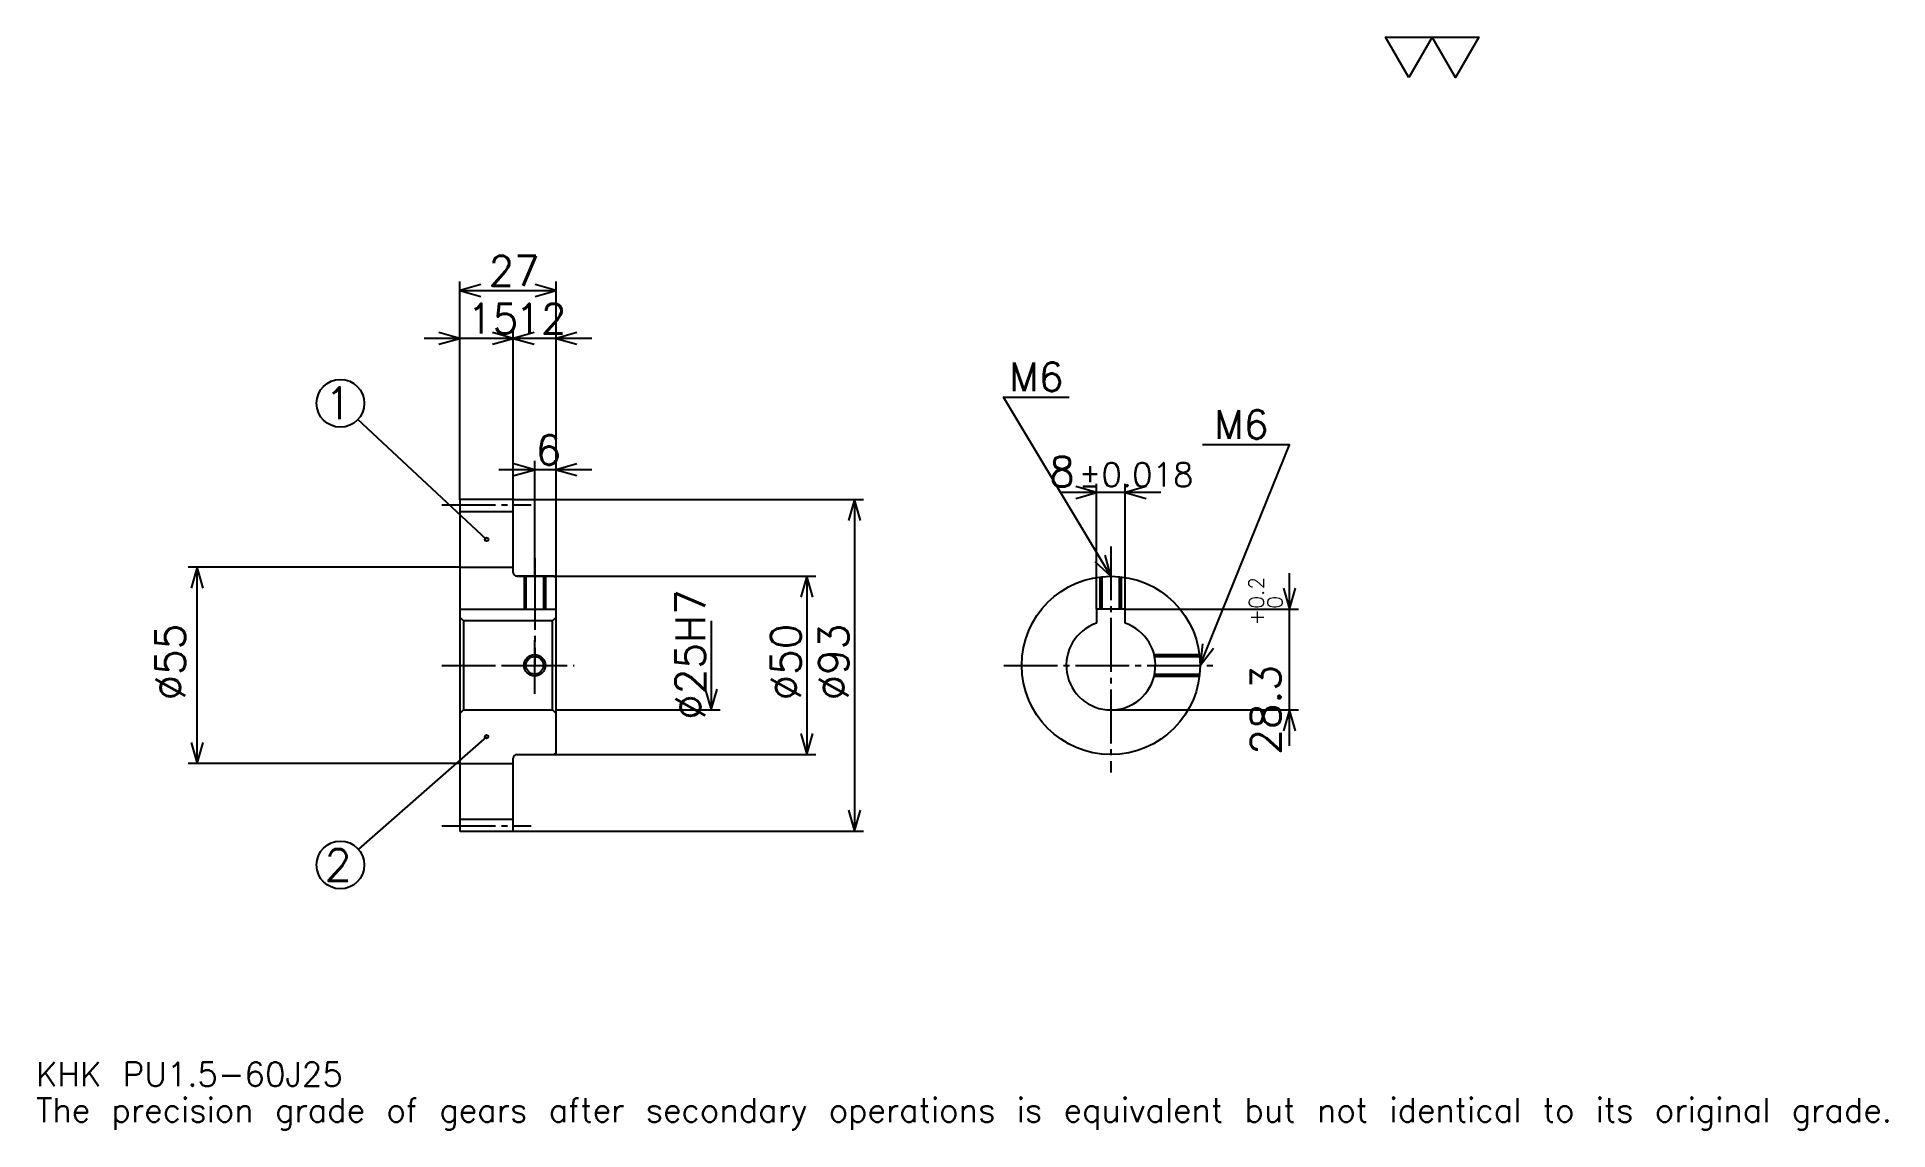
# Model space of a CAD drawing. Extents: x 17 to 536, y 6 to 313.
import ezdxf

# ---------------------------------------------------------------- set-up
doc = ezdxf.new("R2010")
doc.units = 0
doc.linetypes.add('DASHDOT', pattern=[20.086956, 15.065217, -1.673913, 1.673913, -1.673913])
doc.layers.get('0').update_dxf_attribs({"linetype": 'CONTINUOUS'})
doc.layers.add('DASHDOT', color=6, linetype='DASHDOT')
doc.styles.add('KANJI', font='TXT', dxfattribs={"bigfont": 'BIGFONT'})

msp = doc.modelspace()

# ---------------------------------------------------------------- linework, layer by layer
at = {"color": 5}
for p, q in [((135.586975, 182.92392), (135.586975, 244.021759)), ((162.586975, 182.92392), (162.586975, 244.021759)), ((135.586975, 241.51088), (162.586975, 241.51088)), ((150.586975, 182.92392), (150.586975, 230.630432)), ((160.630447, 228.119568), (125.543495, 228.119568)), ((172.630463, 228.119568), (140.543503, 228.119568)), ((143.086975, 171.73642), (107.008408, 205.338776)), ((156.586975, 182.92392), (156.586975, 193.804352)), ((172.630463, 191.293488), (146.543503, 191.293488)), ((314.152191, 152.223923), (314.152191, 187.369568)), ((322.152191, 152.223923), (322.152191, 187.369568)), ((135.586975, 182.823914), (135.586975, 182.92392)), ((150.486969, 182.92392), (162.586975, 182.92392)), ((150.586975, 182.823914), (150.586975, 182.92392)), ((156.586975, 161.42392), (156.586975, 182.92392)), ((156.586975, 161.42392), (156.586975, 182.92392)), ((162.586975, 182.92392), (248.793503, 182.92392)), ((162.586975, 160.92392), (162.586975, 182.92392)), ((246.282623, 182.92392), (246.282623, 89.92392)), ((332.195679, 184.858704), (304.108704, 184.858704)), ((135.586975, 163.92392), (59.423927, 163.92392)), ((61.934799, 108.92392), (61.934799, 163.92392)), ((151.586975, 161.42392), (162.586975, 161.42392)), ((162.586975, 161.42392), (235.402191, 161.42392)), ((232.891327, 161.42392), (232.891327, 111.42392)), ((368.260895, 113.88044), (368.260895, 162.267395)), ((322.152191, 152.223923), (370.771759, 152.223923)), ((206.108719, 148.92392), (206.108719, 123.92392)), ((162.586975, 123.92392), (208.619598, 123.92392)), ((318.152191, 123.92392), (370.771759, 123.92392)), ((143.086975, 116.42392), (107.140259, 84.863274)), ((151.586975, 111.42392), (162.586975, 111.42392)), ((162.586975, 111.42392), (235.402191, 111.42392)), ((135.586975, 108.92392), (59.423927, 108.92392)), ((150.486969, 89.92392), (162.586975, 89.92392)), ((162.586975, 89.92392), (248.793503, 89.92392))]:
    msp.add_line(p, q, dxfattribs=at)
at = {"color": 4}
for p, q in [((135.586975, 179.54892), (150.586975, 179.54892)), ((135.586975, 163.92392), (150.586975, 163.92392)), ((135.586975, 152.223923), (162.586975, 152.223923)), ((136.586975, 148.92392), (136.586975, 123.92392)), ((161.586975, 148.92392), (162.586975, 149.92392)), ((161.586975, 123.92392), (162.586975, 122.92392)), ((135.586975, 108.92392), (150.586975, 108.92392)), ((135.586975, 93.29892), (150.586975, 93.29892))]:
    msp.add_line(p, q, dxfattribs=at)
at = {"color": 7}
msp.add_lwpolyline([(401.739136, 301.304352), (395.210876, 312.619995), (421.323914, 312.619995), (414.795654, 301.304352), (408.267395, 312.619995), (401.739136, 301.304352)], dxfattribs=at)
at = {"color": 5}
for points in [[(141.445663, 243.184784), (135.586975, 241.51088), (141.445663, 239.836975)], [(156.728271, 239.836975), (162.586975, 241.51088), (156.728271, 243.184784)], [(129.728287, 226.445648), (135.586975, 228.119568), (129.728287, 229.793488)], [(144.728271, 226.445648), (150.586975, 228.119568), (144.728271, 229.793488)], [(156.445679, 229.793488), (150.586975, 228.119568), (156.445679, 226.445648)], [(168.445679, 229.793488), (162.586975, 228.119568), (168.445679, 226.445648)], [(318.152191, 161.42392), (288.021759, 211.641312), (306.434814, 211.641312)], [(343.152191, 136.42392), (368.260895, 198.25), (343.821777, 198.25)], [(150.728271, 189.619568), (156.586975, 191.293488), (150.728271, 192.967392)], [(168.445679, 192.967392), (162.586975, 191.293488), (168.445679, 189.619568)], [(247.956543, 177.065216), (246.282623, 182.92392), (244.608719, 177.065216)], [(308.293518, 183.184784), (314.152191, 184.858704), (308.293518, 186.532608)], [(328.010864, 186.532608), (322.152191, 184.858704), (328.010864, 183.184784)], [(313.702545, 165.586487), (318.152191, 161.42392), (316.573303, 167.308929)], [(63.608711, 158.065216), (61.934799, 163.92392), (60.260887, 158.065216)], [(234.565231, 155.565216), (232.891327, 161.42392), (231.217407, 155.565216)], [(366.586975, 158.082611), (368.260895, 152.223923), (369.934814, 158.082611)], [(343.805756, 142.481903), (343.152191, 136.42392), (346.907532, 141.222214)], [(204.434814, 129.782608), (206.108719, 123.92392), (207.782623, 129.782608)], [(369.934814, 118.065224), (368.260895, 123.92392), (366.586975, 118.065224)], [(60.260887, 114.782616), (61.934799, 108.92392), (63.608711, 114.782616)], [(231.217407, 117.282616), (232.891327, 111.42392), (234.565231, 117.282616)], [(244.608719, 95.782616), (246.282623, 89.92392), (247.956543, 95.782616)]]:
    msp.add_lwpolyline(points, dxfattribs=at)
at = {"color": 4}
for points in [[(150.586975, 162.42392), (150.586975, 182.823914), (150.486969, 182.92392), (135.686981, 182.92392), (135.586975, 182.823914), (135.586975, 122.92392)], [(151.586975, 111.42392), (162.086975, 111.42392), (162.586975, 111.92392), (162.586975, 160.92392), (162.086975, 161.42392), (151.586975, 161.42392)], [(153.586975, 161.42392), (153.586975, 152.223923)], [(154.126984, 161.42392), (154.126984, 152.223923)], [(159.046967, 161.42392), (159.046967, 152.223923)], [(159.586975, 161.42392), (159.586975, 152.223923)], [(315.152191, 152.223923), (315.152191, 161.243271)], [(315.6922, 152.223923), (315.6922, 161.302597)], [(320.612183, 152.223923), (320.612183, 161.302597)], [(321.152191, 152.223923), (321.152191, 161.243271)], [(322.152191, 148.266632), (322.152191, 152.223923), (314.152191, 152.223923), (314.152191, 148.266632)], [(135.586975, 122.92392), (136.586975, 123.92392), (161.586975, 123.92392), (161.586975, 148.92392), (136.586975, 148.92392), (135.586975, 149.92392)], [(330.286865, 139.42392), (342.971558, 139.42392)], [(330.407715, 138.883926), (343.030884, 138.883926)], [(330.286865, 133.42392), (342.971558, 133.42392)], [(330.407715, 133.963913), (343.030884, 133.963913)], [(135.586975, 122.92392), (135.586975, 90.023918), (135.686981, 89.92392), (150.486969, 89.92392), (150.586975, 90.023918), (150.586975, 110.42392)]]:
    msp.add_lwpolyline(points, dxfattribs=at)
at = {"color": 5}
for centre, radius in [((102.108719, 209.902191), 6.695652), ((143.086975, 171.73642), 0.502174), ((143.086975, 116.42392), 0.502174), ((102.108719, 80.445663), 6.695652)]:
    msp.add_circle(centre, radius, dxfattribs=at)
at = {"color": 4}
for centre, radius in [((318.152191, 136.42392), 25), ((156.586975, 136.42392), 2.46)]:
    msp.add_circle(centre, radius, dxfattribs=at)
at = {"color": 7}
msp.add_circle((156.586975, 136.42392), 3, dxfattribs=at)
at = {"color": 4}
for centre, radius, start, end in [((151.586975, 162.42392), 1, 180, 270), ((318.152191, 136.42392), 12.5, 108.66292518, 71.33707482), ((151.586975, 110.42392), 1, 90, 180)]:
    msp.add_arc(centre, radius, start, end, dxfattribs=at)
at = {"layer": 'DASHDOT', "color": 7}
for p, q in [((130.565231, 181.42392), (155.608719, 181.42392)), ((318.152191, 169.793488), (318.152191, 106.402176)), ((156.586975, 161.42392), (156.586975, 136.42392)), ((130.565231, 136.42392), (167.608719, 136.42392)), ((288.130432, 136.42392), (348.17395, 136.42392)), ((130.565231, 91.42392), (155.608719, 91.42392))]:
    msp.add_line(p, q, dxfattribs=at)
for points in [[(156.586975, 166.445663), (156.586975, 147.202179)], [(156.586975, 128.402176), (156.586975, 144.445663)], [(148.565231, 136.42392), (164.608719, 136.42392)]]:
    msp.add_lwpolyline(points, dxfattribs=at)

# ---------------------------------------------------------------- texts
at = {"color": 7, "style": 'KANJI'}
for s, height, p in [('27', 8.369565, (143.646759, 242.850006)), ('15', 8.369565, (137.646759, 229.458694)), ('12', 8.369565, (151.146759, 229.458694)), ('M6', 8.034783, (289.695679, 213.315216)), ('1', 8.927536, (97.644943, 205.438416)), ('M6', 8.034783, (347.169586, 199.92392)), ('6', 8.369565, (156.866867, 192.632614)), ('8', 8.369565, (300.875732, 186.532608)), ('%%p0.018', 6.695652, (309.160583, 186.532608)), ('2', 8.927536, (97.644943, 75.981888)), ('KHK PU1.5-60J25', 6.695652, (16.73913, 18.413044)), ('The precision grade of gears after secondary operations is equivalent but not identical to its original grade.', 6.695652, (16.73913, 8.369565))]:
    msp.add_text(s, height=height, dxfattribs=at).set_placement(p)
for s, height, p in [('%%c25H7', 8.369565, (204.434814, 121.14946)), ('0.2', 4.184783, (361.063049, 152.293045)), ('+', 4.184783, (361.063049, 147.606079)), ('0', 4.184783, (366.252197, 152.293045)), ('%%c55', 8.369565, (58.586975, 126.589676)), ('%%c50', 8.369565, (231.217407, 126.589676)), ('%%c93', 8.369565, (244.608719, 126.589676)), ('28.3', 8.369565, (365.750031, 111.379288))]:
    msp.add_text(s, height=height, rotation=90, dxfattribs=at).set_placement(p)

doc.saveas('drawing.dxf')
